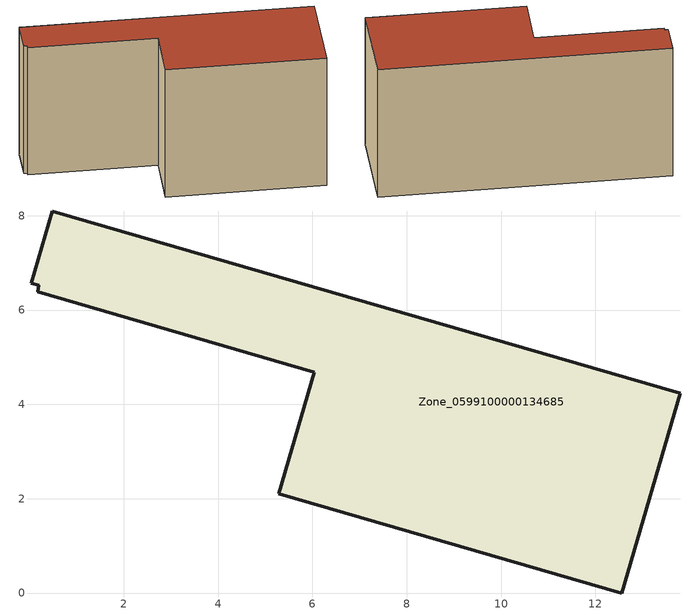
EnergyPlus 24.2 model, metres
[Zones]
Zone_0599100000134685
 floor ground (C_G): 0.49,8.1 13.8,4.24 12.56,0 5.28,2.1 6.04,4.68 0.17,6.39 0.2,6.52 0.04,6.57 z0
 wall outside (C_F): 5.28,2.1 12.56,0 13.8,4.24 0.49,8.1 0.04,6.57 0.2,6.52 0.17,6.39 6.04,4.68 5.28,2.1 z0:7.11
 roof outside (C_R): 0.49,8.1 0.04,6.57 0.2,6.52 0.17,6.39 6.04,4.68 5.28,2.1 12.56,0 13.8,4.24 z7.11
[BUILDING]
Pand.0599100000134685: North Axis=0; Terrain=City; Loads Convergence Tolerance Value=0.04; Temperature Convergence Tolerance Value=0.4; Solar Distribution=FullExterior; Maximum Number of Warmup Days=25; Minimum Number of Warmup Days=1
[Site:Location]
Rotterdam.The.Hague.AP_ZH_NLD Design_Conditions: Latitude=51.96; Longitude=4.45; Time Zone=1; Elevation=-4.5
[SITE:GROUNDTEMPERATURE:BUILDINGSURFACE]
18, 18, 18, 18, 18, 18, 18, 18, 18, 18, 18, 18
[MATERIAL] Thermal Absorptance=0.9; Solar Absorptance=0.7; Visible Absorptance=0.7
Name | Roughness | Thickness | Conductivity | Density | Specific Heat
G.TI.1946 | MediumSmooth | 0.15 | 1 | 540 | 1210
F.TI.1946 | Rough | 0.3 | 0.857143 | 1920 | 840
R.TI.1946 | MediumRough | 0.2 | 0.1 | 1500 | 1000
[CONSTRUCTION]
C_G: G.TI.1946
C_F: F.TI.1946
C_R: R.TI.1946
[ZONE]
Zone_0599100000134685: Type=1; Multiplier=1; Ceiling Height=Autocalculate; Volume=Autocalculate; Floor Area=autocalculate; Part of Total Floor Area=Yes
[ZONEINFILTRATION:DESIGNFLOWRATE]
Infil_Zone_0599100000134685: Zone or ZoneList or Space or SpaceList=Zone_0599100000134685; Schedule=AlwaysOn; Design Flow Rate Calculation Method=Flow/Area; Flow Rate per Floor Area=0.003; Constant Term Coefficient=1; Temperature Term Coefficient=0; Velocity Term Coefficient=0; Velocity Squared Term Coefficient=0
[HVACTEMPLATE:ZONE:IDEALLOADSAIRSYSTEM]
Zone_0599100000134685: Maximum Heating Supply Air Temperature=50; Minimum Cooling Supply Air Temperature=13; Maximum Heating Supply Air Humidity Ratio=0.0156; Minimum Cooling Supply Air Humidity Ratio=0.0077; Heating Limit=NoLimit; Cooling Limit=NoLimit; Dehumidification Control Type=ConstantSensibleHeatRatio; Cooling Sensible Heat Ratio=0.7; Dehumidification Setpoint=60; Humidification Control Type=None; Humidification Setpoint=30; Outdoor Air Method=None; Outdoor Air Flow Rate per Person=0.00944; Outdoor Air Flow Rate per Zone Floor Area=0; Outdoor Air Flow Rate per Zone=0; Demand Controlled Ventilation Type=None; Outdoor Air Economizer Type=NoEconomizer; Heat Recovery Type=None; Sensible Heat Recovery Effectiveness=0.7; Latent Heat Recovery Effectiveness=0.65
[ZONECONTROL:THERMOSTAT]
ThermostatControl_Zone_0599100000134685: Zone or ZoneList=Zone_0599100000134685; Control Type Schedule=DualSetpointControlType; Control 1=Thermostat_Zone_0599100000134685; Temperature Difference Between Cutout And Setpoint=0
[THERMOSTATSETPOINT:DUALSETPOINT]
Thermostat_Zone_0599100000134685: Heating Setpoint Temperature Schedule=HeatingSetpoint_Zone_0599100000134685; Cooling Setpoint Temperature Schedule=CoolingSetpoint_Zone_0599100000134685
[SCHEDULE:COMPACT]
HeatingSetpoint_Zone_0599100000134685: Through: 12/31, For: AllDays, Until: 24:00, 21
CoolingSetpoint_Zone_0599100000134685: Through: 12/31, For: AllDays, Until: 24:00, 24
DualSetpointControlType: Through: 12/31, For: AllDays, Until: 24:00, 4
AlwaysOn: Through: 12/31, For: AllDays, Until: 24:00, 1
